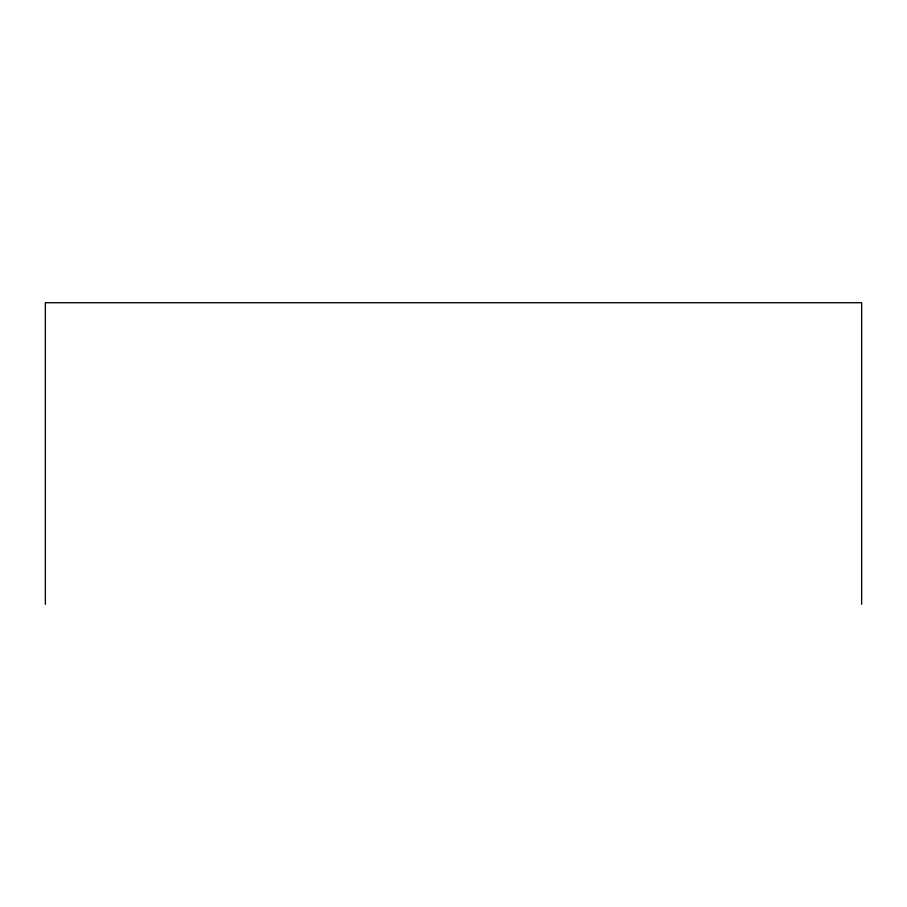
<?xml version="1.0" encoding="UTF-8"?>
<svg xmlns="http://www.w3.org/2000/svg" width="907" height="907" viewBox="0 0 907 907"><rect width="100%" height="100%" fill="white"/><g stroke="black" fill="none" stroke-linecap="round" stroke-linejoin="round"><path stroke-width="1.36" d="M861.65 604.277L861.65 302.723L45.35 302.723L45.35 604.277"/></g></svg>
